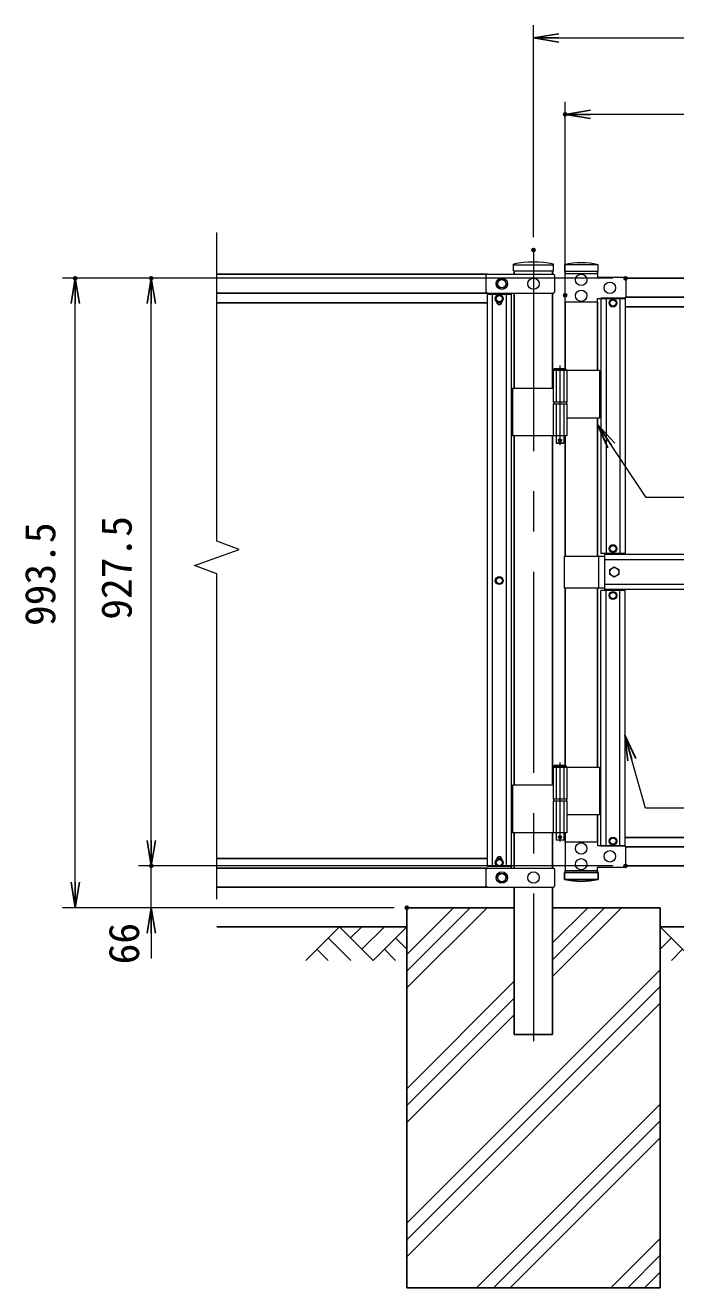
# Model space of a CAD drawing. Units: millimetres, scale not verified. Extents: x -4199 to 4201, y -2969 to 2971.
# Drawn here: x -126 to 901, y -781 to 1212 of the extents above; entities that cross this region are included whole.
import ezdxf
from ezdxf.enums import TextEntityAlignment as Align

# ---------------------------------------------------------------- set-up
doc = ezdxf.new("R2010")
doc.units = ezdxf.units.MM
doc.header["$LTSCALE"] = 10
doc.header["$PDMODE"] = 32
doc.header["$PDSIZE"] = 5
doc.linetypes.add('DASHED', pattern=[7.5, 6, -1.5])
doc.linetypes.add('USER1', pattern=[50.8, 31.75, -6.35, 6.35, -6.35])
for name, color, linetype, lineweight in [('0-0_D-STR1', 1, 'Continuous', 25), ('0-1_D-STR3', 3, 'Continuous', 13), ('0-2_D-BMK', 2, 'USER1', 13), ('0-3_D-STR-DIM', 7, 'Continuous', 13), ('0-6_D-STR-TXT', 7, 'Continuous', 13), ('0-7_D-BGD', 7, 'Continuous', 25), ('0-8_D-DCR-HCH', 7, 'Continuous', 13), ('0-9_D-STR4', 7, 'Continuous', 25)]:
    doc.layers.add(name, color=color, linetype=linetype, lineweight=lineweight)
doc.layers.add('0-4_0', color=7, linetype='Continuous')
doc.layers.add('0-5_Defpoints', color=8, linetype='Continuous')
doc.styles.add('ＭＳ ゴシック', font='')
doc.styles.get('ＭＳ ゴシック').set_extended_font_data('MS Gothic')

# ---------------------------------------------------------------- blocks, each defined once
blk = doc.blocks.new('_Open')
at = {"layer": '0-4_0'}
blk.add_line((-10, 1.667), (0, 0), dxfattribs=at)
blk.add_lwpolyline([(-10, -1.667), (0, 0), (-10, 0)], dxfattribs=at)

msp = doc.modelspace()

# ---------------------------------------------------------------- linework, layer by layer
at = {"layer": '0-0_D-STR1'}
for p, q in [((603.72, 819.24), (176.38, 819.24)), ((646.13, 824.45), (646.13, 819.24)), ((706.63, 824.45), (706.63, 819.24)), ((726.38, 823.25), (726.38, 820.25)), ((777.18, 823.25), (777.18, 820.25)), ((821.66, 812.75), (1576.09, 812.75)), ((603.73, 789.24), (176.38, 789.24)), ((641.38, 786.99), (641.38, 789.24)), ((646.13, 789.24), (646.13, 639.74)), ((706.63, 789.24), (706.63, 639.74)), ((782.88, 780.75), (782.88, 780.5)), ((821.66, 782.75), (1576.09, 782.75)), ((603.38, 774.24), (176.38, 774.24)), ((626.25, 774.24), (618.5, 774.24)), ((726.38, 775.25), (726.38, 670.04)), ((777.18, 775.25), (777.18, 667.04)), ((820.88, 767.75), (1576.88, 767.75)), ((777.18, 592.04), (777.18, 374)), ((646.13, 564.74), (646.13, 13.24)), ((706.63, 564.74), (706.63, 13.24)), ((726.38, 564.04), (726.38, 374)), ((726.38, 324), (726.38, 43.54)), ((777.18, 324), (777.18, 40.54)), ((777.18, -34.46), (777.18, -74.36)), ((777.18, -34.46), (777.18, -77.25)), ((646.13, -61.76), (646.13, -118.26)), ((706.63, -61.76), (706.63, -118.26)), ((726.38, -62.46), (726.38, -77.25)), ((820.88, -69.75), (1576.88, -69.75)), ((821.66, -84.75), (1576.09, -84.75)), ((176.38, -103.26), (603.38, -103.26)), ((176.38, -118.26), (603.73, -118.26)), ((618.5, -103.26), (626.25, -103.26)), ((641.38, -118.26), (641.38, -116.01)), ((821.66, -114.75), (1576.09, -114.75)), ((778.38, -125.25), (725.18, -125.25)), ((725.18, -136.25), (725.18, -125.25)), ((778.38, -136.25), (725.18, -136.25)), ((726.38, -125.25), (726.38, -122.25)), ((777.18, -125.25), (777.18, -122.25)), ((778.38, -125.25), (778.38, -136.25)), ((176.38, -148.26), (603.73, -148.26)), ((646.13, -148.26), (646.13, -380.76)), ((706.63, -148.26), (706.63, -380.76)), ((706.63, -380.76), (646.13, -380.76))]:
    msp.add_line(p, q, dxfattribs=at)
msp.add_arc((751.78, -19.82), 119.43, 257.13052, 282.86948, dxfattribs=at)
at = {"layer": '0-1_D-STR3'}
for p, q in [((601.38, 817.24), (601.38, 791.24)), ((603.38, 819.24), (707.71, 819.24)), ((644.93, 824.45), (644.93, 835.33)), ((644.93, 824.45), (707.83, 824.45)), ((646.13, 834.24), (706.63, 834.24)), ((707.83, 824.45), (707.83, 835.33)), ((709.71, 817.24), (709.71, 791.24)), ((778.38, 834.25), (725.18, 834.25)), ((725.18, 834.25), (725.18, 823.25)), ((778.38, 823.25), (725.18, 823.25)), ((778.38, 823.25), (778.38, 834.25)), ((821.93, 812.75), (821.93, 782.75)), ((603.38, 789.24), (707.71, 789.24)), ((641.38, 786.99), (603.38, 786.99)), ((603.38, 786.99), (603.38, -116.01)), ((611.38, 786.99), (611.38, -116.01)), ((633.38, 786.99), (633.38, -116.01)), ((641.38, 786.99), (641.38, -116.01)), ((782.88, 781.5), (782.88, 378.25)), ((820.88, 781.5), (782.88, 781.5)), ((782.88, 781.5), (782.88, 378.25)), ((790.88, 781.5), (790.88, 378.25)), ((790.88, 781.5), (790.88, 378.25)), ((812.88, 781.5), (812.88, 378.25)), ((812.88, 781.5), (812.88, 378.25)), ((820.88, 781.5), (820.88, 378.25)), ((820.88, 781.5), (820.88, 378.25)), ((618.38, 775.24), (618.38, 775.94)), ((626.38, 775.94), (626.38, 775.24)), ((707.42, 667.04), (707.42, 617.04)), ((780.33, 667.04), (707.42, 667.04)), ((708.22, 669.04), (709.22, 670.04)), ((708.22, 669.04), (708.22, 667.04)), ((708.22, 669.04), (728.22, 669.04)), ((727.22, 670.04), (709.22, 670.04)), ((729.02, 667.04), (729.02, 617.04)), ((780.33, 667.04), (780.33, 592.04)), ((707.42, 639.04), (643.08, 639.04)), ((643.08, 639.04), (643.08, 564.04)), ((729.02, 617.04), (707.42, 617.04)), ((729.02, 614.04), (707.42, 614.04)), ((707.42, 614.04), (707.42, 564.04)), ((707.72, 617.04), (707.72, 614.04)), ((728.72, 614.04), (707.72, 614.04)), ((728.72, 617.04), (728.72, 614.04)), ((729.02, 614.04), (729.02, 564.04)), ((780.33, 592.04), (729.13, 592.04)), ((729.02, 564.04), (643.08, 564.04)), ((724.22, 564.04), (724.22, 553.04)), ((713.22, 552.04), (712.22, 553.04)), ((723.22, 552.04), (713.22, 552.04)), ((723.22, 552.04), (724.22, 553.04)), ((724.78, 374), (724.78, 324)), ((724.78, 374), (788.88, 374)), ((778.78, 374), (778.78, 324)), ((820.88, 378.25), (782.88, 378.25)), ((1608.88, 376.5), (788.88, 376.5)), ((788.88, 321.5), (788.88, 376.5)), ((1608.88, 368.5), (788.88, 368.5)), ((724.78, 324), (788.88, 324)), ((782.88, -83.5), (782.88, 319.75)), ((782.88, -83.5), (782.88, 319.75)), ((820.88, 319.75), (782.88, 319.75)), ((1608.88, 329.5), (788.88, 329.5)), ((1608.88, 321.5), (788.88, 321.5)), ((790.88, -83.5), (790.88, 319.75)), ((790.88, -83.5), (790.88, 319.75)), ((812.88, -83.5), (812.88, 319.75)), ((812.88, -83.5), (812.88, 319.75)), ((820.88, -83.5), (820.88, 319.75)), ((820.88, -83.5), (820.88, 319.75)), ((707.42, 40.54), (707.42, -9.46)), ((780.33, 40.54), (707.42, 40.54)), ((708.22, 42.54), (709.22, 43.54)), ((708.22, 42.54), (708.22, 40.54)), ((708.22, 42.54), (728.22, 42.54)), ((727.22, 43.54), (709.22, 43.54)), ((729.02, 40.54), (729.02, -9.46)), ((780.33, 40.54), (780.33, -34.46)), ((707.42, 12.54), (643.08, 12.54)), ((643.08, 12.54), (643.08, -62.46)), ((729.02, -9.46), (707.42, -9.46)), ((729.02, -12.46), (707.42, -12.46)), ((707.42, -12.46), (707.42, -62.46)), ((707.72, -9.46), (707.72, -12.46)), ((728.72, -12.46), (707.72, -12.46)), ((728.72, -9.46), (728.72, -12.46)), ((729.02, -12.46), (729.02, -62.46)), ((780.33, -34.46), (729.13, -34.46)), ((729.02, -62.46), (643.08, -62.46)), ((713.22, -74.46), (712.22, -73.46)), ((723.22, -74.46), (713.22, -74.46)), ((723.22, -74.46), (724.22, -73.46)), ((724.22, -62.46), (724.22, -73.46)), ((820.88, -83.5), (782.88, -83.5)), ((821.93, -114.75), (821.93, -84.75)), ((641.38, -116.01), (603.38, -116.01)), ((603.38, -118.26), (707.71, -118.26)), ((618.38, -104.26), (618.38, -104.96)), ((626.38, -104.96), (626.38, -104.26)), ((601.38, -120.26), (601.38, -146.26)), ((709.71, -120.26), (709.71, -146.26)), ((603.38, -148.26), (707.71, -148.26))]:
    msp.add_line(p, q, dxfattribs=at)
at = {"layer": '0-1_D-STR3', "linetype": 'DASHED'}
for p, q in [((711.92, 667.04), (711.92, 617.04)), ((724.52, 667.04), (724.52, 617.04)), ((711.92, 614.04), (711.92, 564.04)), ((724.52, 614.04), (724.52, 564.04)), ((711.92, 40.54), (711.92, -9.46)), ((724.52, 40.54), (724.52, -9.46)), ((711.92, -12.46), (711.92, -62.46)), ((724.52, -12.46), (724.52, -62.46))]:
    msp.add_line(p, q, dxfattribs=at)
at = {"layer": '0-1_D-STR3'}
for points in [[(777.18, 775.25), (726.38, 775.25), (726.38, 820.25), (777.18, 820.25), (777.18, 814.75), (819.93, 814.75)], [(777.18, 775.25), (777.18, 780.75), (819.93, 780.75)], [(727.22, 670.04), (728.22, 669.04), (728.22, 667.04)], [(712.22, 564.04), (712.22, 553.04), (724.22, 553.04)], [(727.22, 43.54), (728.22, 42.54), (728.22, 40.54)], [(712.22, -62.46), (712.22, -73.46), (724.22, -73.46)], [(777.18, -77.25), (726.38, -77.25), (726.38, -122.25), (777.18, -122.25), (777.18, -116.75), (819.93, -116.75)], [(777.18, -77.25), (777.18, -82.75), (819.93, -82.75)]]:
    msp.add_lwpolyline(points, dxfattribs=at)
for points in [[(618.88, 804.24), (622.62, 810.74), (630.13, 810.74), (633.88, 804.24), (630.13, 797.74), (622.62, 797.74)], [(628.15, 780.74), (625.26, 785.74), (619.49, 785.74), (616.6, 780.74), (619.49, 775.74), (625.26, 775.74)], [(796.1, 773.75), (798.99, 778.75), (804.76, 778.75), (807.65, 773.75), (804.76, 768.75), (798.99, 768.75)], [(796.1, 386), (798.99, 381), (804.76, 381), (807.65, 386), (804.76, 391), (798.99, 391)], [(796.1, 386), (798.99, 381), (804.76, 381), (807.65, 386), (804.76, 391), (798.99, 391)], [(628.15, 335.49), (625.26, 340.49), (619.49, 340.49), (616.6, 335.49), (619.49, 330.49), (625.26, 330.49)], [(803.88, 357.1), (810.89, 353.05), (810.89, 344.95), (803.88, 340.9), (796.86, 344.95), (796.86, 353.05)], [(796.1, 312), (798.99, 317), (804.76, 317), (807.65, 312), (804.76, 307), (798.99, 307)], [(796.1, 312), (798.99, 317), (804.76, 317), (807.65, 312), (804.76, 307), (798.99, 307)], [(796.1, -75.75), (798.99, -80.75), (804.76, -80.75), (807.65, -75.75), (804.76, -70.75), (798.99, -70.75)], [(628.15, -109.76), (625.26, -104.76), (619.49, -104.76), (616.6, -109.76), (619.49, -114.76), (625.26, -114.76)], [(618.88, -133.26), (622.62, -126.76), (630.13, -126.76), (633.88, -133.26), (630.13, -139.76), (622.62, -139.76)]]:
    msp.add_lwpolyline(points, close=True, dxfattribs=at)
for centre, radius in [((751.78, 810.25), 9), ((626.38, 804.24), 9), ((626.38, 804.24), 6.5), ((676.38, 804.24), 9), ((796.93, 797.75), 9), ((622.38, 780.74), 6.25), ((622.38, 780.74), 5), ((751.78, 785.25), 9), ((801.88, 773.75), 6.25), ((801.88, 773.75), 5), ((718.22, 557.04), 2.5), ((801.88, 386), 6.25), ((801.88, 386), 6.25), ((801.88, 386), 5), ((801.88, 386), 5), ((622.38, 335.49), 6.25), ((622.38, 335.49), 5), ((803.88, 349), 7.03), ((801.88, 312), 6.25), ((801.88, 312), 6.25), ((801.88, 312), 5), ((801.88, 312), 5), ((718.22, -69.46), 2.5), ((751.78, -87.25), 9), ((801.88, -75.75), 6.25), ((801.88, -75.75), 5), ((796.93, -99.75), 9), ((622.38, -109.76), 6.25), ((622.38, -109.76), 5), ((751.78, -112.25), 9), ((626.38, -133.26), 9), ((626.38, -133.26), 6.5), ((676.38, -133.26), 9)]:
    msp.add_circle(centre, radius, dxfattribs=at)
for centre, radius, start, end in [((676.38, 678.45), 160, 78.66399, 101.33601), ((751.78, 717.82), 119.43, 77.13052, 102.86948), ((603.38, 817.24), 2, 90, 180), ((707.71, 817.24), 2, 0, 90), ((819.93, 812.75), 2, 0, 90), ((603.38, 791.24), 2, 180, 270), ((707.71, 791.24), 2, 270, 0), ((819.93, 782.75), 2, 270, 0), ((622.38, 775.24), 4, 180, 0), ((819.93, -84.75), 2, 0, 90), ((603.38, -120.26), 2, 90, 180), ((622.38, -104.26), 4, 0, 180), ((707.71, -120.26), 2, 0, 90), ((819.93, -114.75), 2, 270, 0), ((603.38, -146.26), 2, 180, 270), ((707.71, -146.26), 2, 270, 0)]:
    msp.add_arc(centre, radius, start, end, dxfattribs=at)
at = {"layer": '0-2_D-BMK'}
for p, q in [((676.38, 857.48), (676.38, -391.33)), ((718.22, 674.96), (718.22, 550.08)), ((721.84, 557.04), (714.59, 557.04)), ((718.22, 48.46), (718.22, -76.42)), ((721.84, -69.46), (714.59, -69.46))]:
    msp.add_line(p, q, dxfattribs=at)
at = {"layer": '0-3_D-STR-DIM'}
for p, q in [((676.38, 877.48), (676.38, 1212.24)), ((716.38, 1192.24), (2636.38, 1192.24)), ((726.38, 805.94), (726.38, 1091.54)), ((1631.38, 1071.54), (766.38, 1071.54)), ((176.38, 397.64), (176.38, 885.24)), ((801.66, 812.75), (-67.06, 812.75)), ((801.66, 812.75), (52.94, 812.75)), ((-47.06, -140.76), (-47.06, 772.75)), ((72.94, -74.75), (72.94, 772.75)), ((141.14, 359.17), (211.61, 384.82)), ((211.61, 384.82), (176.38, 397.64)), ((176.38, 346.34), (141.14, 359.17)), ((176.38, -167.32), (176.38, 346.34)), ((72.94, -74.75), (72.94, -34.75)), ((801.66, -114.75), (52.94, -114.75)), ((801.66, -114.75), (52.94, -114.75)), ((72.94, -180.76), (72.94, -114.75)), ((456.38, -180.76), (-67.06, -180.76)), ((456.38, -180.76), (52.94, -180.76)), ((72.94, -220.76), (72.94, -260.76))]:
    msp.add_line(p, q, dxfattribs=at)
at = {"layer": '0-5_Defpoints'}
for p in [(726.38, 1071.54), (676.38, 857.48), (-47.06, 812.75), (72.94, 812.75), (821.66, 812.75), (726.38, 785.94), (72.94, -114.75), (821.66, -114.75), (476.38, -180.76)]:
    msp.add_point(p, dxfattribs=at)
at = {"layer": '0-6_D-STR-TXT'}
for points in [[(1466.59, 467), (854.01, 467), (778.29, 580.53)], [(1194.32, -23.71), (853.04, -23.71), (821.36, 89.56)]]:
    msp.add_lwpolyline(points, dxfattribs=at)
at = {"layer": '0-7_D-BGD'}
for p, q in [((176.38, -210.76), (476.38, -210.76)), ((876.38, -210.76), (2476.38, -210.76))]:
    msp.add_line(p, q, dxfattribs=at)
at = {"layer": '0-8_D-DCR-HCH'}
for p, q in [((476.38, -307.51), (603.12, -180.76)), ((476.38, -280.99), (576.61, -180.76)), ((476.38, -254.47), (550.09, -180.76)), ((706.63, -289.39), (815.26, -180.76)), ((706.63, -262.87), (788.74, -180.76)), ((706.63, -236.35), (762.22, -180.76)), ((369.95, -210.76), (316.74, -263.97)), ((369.95, -210.76), (423.16, -263.97)), ((387.69, -228.49), (405.43, -210.76)), ((405.43, -246.23), (440.9, -210.76)), ((423.16, -263.97), (476.38, -210.76)), ((929.59, -263.97), (876.38, -210.76)), ((352.21, -228.49), (387.85, -263.97)), ((458.64, -228.49), (476.38, -246.15)), ((894.11, -228.49), (876.38, -246.15)), ((334.48, -246.23), (352.3, -263.97)), ((440.9, -246.23), (458.72, -263.97)), ((911.85, -246.23), (894.03, -263.97)), ((476.38, -678.74), (876.38, -278.74)), ((476.38, -466.6), (646.13, -296.85)), ((476.38, -705.25), (876.38, -305.25)), ((476.38, -493.12), (646.13, -323.37)), ((476.38, -731.77), (876.38, -331.77)), ((476.38, -519.64), (646.13, -349.89)), ((586.49, -780.76), (876.38, -490.87)), ((613, -780.76), (876.38, -517.38)), ((639.52, -780.76), (876.38, -543.9)), ((798.62, -780.76), (876.38, -703)), ((825.14, -780.76), (876.38, -729.52)), ((851.65, -780.76), (876.38, -756.03))]:
    msp.add_line(p, q, dxfattribs=at)
at = {"layer": '0-9_D-STR4'}
for p, q in [((476.38, -180.76), (476.38, -780.76)), ((476.38, -180.76), (646.13, -180.76)), ((706.63, -180.76), (876.38, -180.76)), ((876.38, -180.76), (876.38, -780.76)), ((476.38, -780.76), (876.38, -780.76))]:
    msp.add_line(p, q, dxfattribs=at)

# ---------------------------------------------------------------- block references
at = {"layer": '0-3_D-STR-DIM', "xscale": 4, "yscale": 4}
for p, rotation in [((676.38, 1192.24), 180), ((726.38, 1071.54), 180), ((-47.06, 812.75), 90), ((72.94, 812.75), 90), ((72.94, -114.75), 270), ((72.94, -114.75), 270), ((-47.06, -180.76), 270), ((72.94, -180.76), 90)]:
    msp.add_blockref('_Open', p, dxfattribs=dict(at, rotation=rotation))
at = {"layer": '0-6_D-STR-TXT', "xscale": 4, "yscale": 4}
for p, rotation in [((777.18, 582.2), 123.70042), ((820.82, 91.49), 105.62459)]:
    msp.add_blockref('_Open', p, dxfattribs=dict(at, rotation=rotation))

# ---------------------------------------------------------------- texts
at = {"layer": '0-3_D-STR-DIM', "style": 'ＭＳ ゴシック'}
for s, p in [('993.5', (-64.07, 263.82)), ('927.5', (56.48, 273.82)), ('66', (68.13, -270.26))]:
    msp.add_text(s, height=48.09, rotation=90, dxfattribs=at).set_placement(p, align=Align.BOTTOM_LEFT)

doc.saveas('drawing.dxf')
